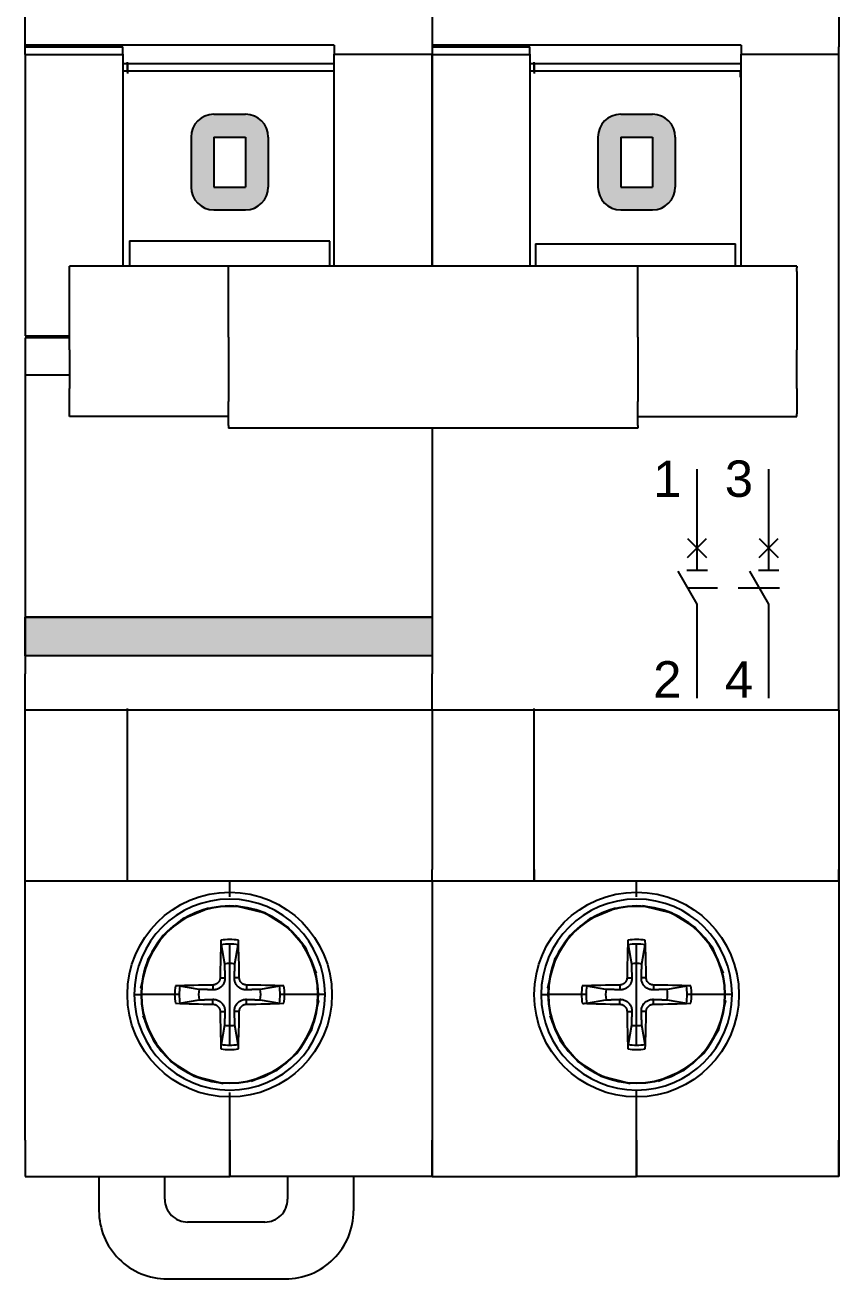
# Model space of a CAD drawing. Header units: inches. Extents: x 274.5 to 310.3, y 101.7 to 190.1.
# Drawn here: x 274.5 to 310.3, y 101.7 to 156.9 of the extents above; entities that cross this region are included whole.
import ezdxf

# ---------------------------------------------------------------- set-up
doc = ezdxf.new("R2010")
doc.units = ezdxf.units.IN
doc.header["$MEASUREMENT"] = 0
doc.styles.get("Standard").update_dxf_attribs({"font": 'arial.ttf'})

msp = doc.modelspace()

# ---------------------------------------------------------------- hatches: boundary and pattern name
h = msp.add_hatch(color=256)
h.paths.add_polyline_path([(285.202, 151.942, 0.414214), (284.202, 152.942), (282.802, 152.942, 0.414214), (281.802, 151.942), (281.802, 149.742, 0.414214), (282.802, 148.742), (284.202, 148.742, 0.414214), (285.202, 149.742)])
h.paths.add_polyline_path([(282.802, 151.942), (284.202, 151.942), (284.202, 149.742), (282.802, 149.742)], flags=16)
h = msp.add_hatch(color=256)
h.paths.add_polyline_path([(303.102, 151.942, 0.414214), (302.102, 152.942), (300.702, 152.942, 0.414214), (299.702, 151.942), (299.702, 149.742, 0.414214), (300.702, 148.742), (302.102, 148.742, 0.414214), (303.102, 149.742)])
h.paths.add_polyline_path([(300.702, 151.942), (302.102, 151.942), (302.102, 149.742), (300.702, 149.742)], flags=16)
msp.add_hatch(color=256).paths.add_polyline_path([(292.402, 130.838), (274.502, 130.838), (274.502, 129.138), (292.402, 129.138)])

# ---------------------------------------------------------------- linework, layer by layer
for p, q in [((274.502, 155.911), (274.502, 188.538)), ((292.402, 188.538), (292.402, 155.572)), ((310.302, 188.538), (310.302, 155.911)), ((288.102, 155.979), (274.502, 155.979)), ((274.502, 155.572), (274.502, 155.911)), ((274.502, 155.911), (278.802, 155.911)), ((274.502, 155.572), (274.502, 143.195)), ((274.502, 155.572), (278.802, 155.572)), ((278.802, 155.572), (278.802, 155.911)), ((278.802, 155.588), (278.802, 146.266)), ((288.102, 155.979), (288.102, 155.572)), ((288.102, 146.266), (288.102, 155.588)), ((292.402, 155.572), (288.102, 155.572)), ((306.002, 155.979), (292.402, 155.979)), ((292.402, 155.911), (296.702, 155.911)), ((292.402, 146.266), (292.402, 155.588)), ((292.402, 155.588), (292.402, 146.266)), ((292.402, 155.572), (296.702, 155.572)), ((296.702, 155.572), (296.702, 155.911)), ((296.702, 155.588), (296.702, 146.266)), ((306.002, 155.979), (306.002, 155.572)), ((306.002, 146.273), (306.002, 155.588)), ((310.302, 155.572), (306.002, 155.572)), ((310.302, 126.738), (310.302, 155.911)), ((310.302, 155.572), (310.302, 155.911)), ((288.102, 155.166), (278.802, 155.166)), ((279.002, 154.795), (279.002, 155.234)), ((279.002, 155.181), (279.002, 154.741)), ((306.002, 155.166), (296.702, 155.166)), ((296.902, 154.795), (296.902, 155.234)), ((296.902, 155.181), (296.902, 154.741)), ((288.052, 154.838), (278.802, 154.838)), ((305.952, 154.838), (296.702, 154.838)), ((305.952, 154.838), (305.952, 154.568)), ((282.802, 152.942), (284.202, 152.942)), ((300.702, 152.942), (302.102, 152.942)), ((281.802, 151.942), (281.802, 149.742)), ((282.802, 151.942), (282.802, 149.742)), ((282.802, 151.942), (284.202, 151.942)), ((284.202, 151.942), (284.202, 149.742)), ((285.202, 151.942), (285.202, 149.742)), ((299.702, 151.942), (299.702, 149.742)), ((300.702, 151.942), (302.102, 151.942)), ((300.702, 151.942), (300.702, 149.742)), ((302.102, 151.942), (302.102, 149.742)), ((303.102, 151.942), (303.102, 149.742)), ((282.802, 149.742), (284.202, 149.742)), ((300.702, 149.742), (302.102, 149.742)), ((282.802, 148.742), (284.202, 148.742)), ((300.702, 148.742), (302.102, 148.742)), ((279.102, 147.382), (287.902, 147.382)), ((279.102, 147.382), (279.102, 146.266)), ((287.902, 146.266), (287.902, 147.365)), ((308.452, 146.266), (276.452, 146.266)), ((274.502, 143.195), (276.452, 143.195)), ((274.502, 143.119), (274.502, 141.473)), ((276.452, 143.119), (274.502, 143.119)), ((276.452, 142.588), (276.452, 142.226)), ((276.452, 141.473), (274.502, 141.473)), ((274.502, 141.473), (274.502, 128.338)), ((274.502, 141.473), (274.502, 128.338)), ((292.402, 139.138), (292.402, 128.338)), ((292.402, 139.138), (292.402, 128.338)), ((292.402, 139.138), (292.402, 128.338)), ((304.063, 132.892), (304.063, 137.332)), ((307.213, 132.892), (307.213, 137.332)), ((303.645, 134.288), (304.482, 133.452)), ((303.645, 133.452), (304.482, 134.288)), ((306.795, 134.288), (307.632, 133.452)), ((306.795, 133.452), (307.632, 134.288)), ((304.063, 131.403), (303.226, 132.854)), ((303.613, 132.892), (304.513, 132.892)), ((307.213, 131.403), (306.376, 132.854)), ((306.763, 132.892), (307.663, 132.892)), ((304.966, 132.108), (303.657, 132.108)), ((307.691, 132.108), (305.866, 132.108)), ((304.063, 127.274), (304.063, 131.403)), ((307.213, 127.274), (307.213, 131.403)), ((292.402, 130.838), (274.502, 130.838)), ((274.502, 126.738), (274.502, 128.338)), ((274.502, 126.738), (274.502, 128.338)), ((292.402, 126.738), (292.402, 128.338)), ((292.402, 126.738), (292.402, 128.338)), ((292.402, 126.738), (292.402, 128.338)), ((274.502, 119.738), (274.502, 127.538)), ((279.002, 119.738), (279.002, 126.821)), ((296.902, 119.738), (296.902, 126.821)), ((292.402, 126.738), (274.502, 126.738)), ((292.402, 126.738), (292.402, 119.738)), ((310.302, 126.738), (292.402, 126.738)), ((310.302, 126.738), (310.302, 119.738)), ((274.502, 119.238), (274.502, 119.738)), ((274.502, 119.238), (274.502, 119.738)), ((274.502, 119.238), (274.502, 119.738)), ((279.002, 119.238), (279.002, 119.738)), ((292.402, 119.238), (292.402, 119.738)), ((296.902, 119.738), (296.902, 119.238)), ((296.902, 119.238), (296.902, 119.738)), ((310.302, 119.738), (310.302, 119.238)), ((310.302, 119.238), (310.302, 119.738)), ((274.502, 119.238), (279.002, 119.238)), ((274.502, 107.838), (274.502, 119.238)), ((279.002, 119.238), (292.402, 119.238)), ((283.502, 118.538), (283.502, 119.238)), ((292.402, 119.238), (292.402, 107.838)), ((292.402, 119.238), (296.902, 119.238)), ((296.902, 119.238), (310.302, 119.238)), ((301.402, 118.538), (301.402, 119.238)), ((310.302, 119.238), (310.302, 107.838)), ((283.126, 116.427), (283.27, 115.584)), ((283.502, 115.604), (283.502, 116.459)), ((283.734, 115.584), (283.878, 116.427)), ((301.026, 116.427), (301.17, 115.584)), ((301.402, 115.604), (301.402, 116.459)), ((301.634, 115.584), (301.778, 116.427)), ((283.502, 114.238), (283.502, 115.604)), ((301.402, 114.238), (301.402, 115.604)), ((283.08, 114.982), (283.294, 114.981)), ((283.924, 114.982), (283.71, 114.981)), ((300.98, 114.982), (301.194, 114.981)), ((301.824, 114.982), (301.61, 114.981)), ((279.302, 114.238), (279.602, 114.238)), ((281.082, 114.238), (279.622, 114.238)), ((281.281, 114.238), (281.082, 114.238)), ((282.155, 114.469), (281.313, 114.614)), ((282.758, 114.66), (282.759, 114.446)), ((283.502, 112.871), (283.502, 114.238)), ((284.246, 114.66), (284.245, 114.446)), ((285.691, 114.614), (284.848, 114.469)), ((285.922, 114.238), (285.723, 114.238)), ((287.381, 114.238), (285.922, 114.238)), ((287.702, 114.238), (287.402, 114.238)), ((297.202, 114.238), (297.502, 114.238)), ((298.982, 114.238), (297.522, 114.238)), ((299.181, 114.238), (298.982, 114.238)), ((300.055, 114.469), (299.213, 114.614)), ((300.658, 114.66), (300.659, 114.446)), ((301.402, 112.871), (301.402, 114.238)), ((302.146, 114.66), (302.145, 114.446)), ((303.591, 114.614), (302.748, 114.469)), ((303.822, 114.238), (303.623, 114.238)), ((305.281, 114.238), (303.822, 114.238)), ((305.602, 114.238), (305.302, 114.238)), ((281.313, 113.861), (282.155, 114.006)), ((282.758, 113.816), (282.759, 114.03)), ((284.246, 113.816), (284.245, 114.03)), ((284.848, 114.006), (285.691, 113.861)), ((299.213, 113.861), (300.055, 114.006)), ((300.658, 113.816), (300.659, 114.03)), ((302.146, 113.816), (302.145, 114.03)), ((302.748, 114.006), (303.591, 113.861)), ((283.08, 113.493), (283.294, 113.495)), ((283.924, 113.493), (283.71, 113.495)), ((300.98, 113.493), (301.194, 113.495)), ((301.824, 113.493), (301.61, 113.495)), ((283.27, 112.891), (283.126, 112.049)), ((283.502, 112.016), (283.502, 112.871)), ((283.878, 112.049), (283.734, 112.891)), ((301.17, 112.891), (301.026, 112.049)), ((301.402, 112.016), (301.402, 112.871)), ((301.778, 112.049), (301.634, 112.891)), ((283.502, 107.838), (283.502, 109.933)), ((301.402, 107.838), (301.402, 110.038)), ((274.502, 107.838), (274.502, 106.238)), ((274.502, 107.838), (274.502, 106.238)), ((283.502, 107.838), (283.502, 106.238)), ((283.502, 106.238), (283.502, 107.838)), ((292.402, 106.238), (292.402, 107.838)), ((292.402, 107.838), (292.402, 106.238)), ((301.402, 107.838), (301.402, 106.238)), ((301.402, 106.238), (301.402, 107.838)), ((310.302, 106.238), (310.302, 107.838)), ((310.302, 107.838), (310.302, 106.238)), ((274.502, 106.238), (283.502, 106.238)), ((277.752, 106.238), (277.752, 104.738)), ((280.652, 105.238), (280.652, 106.238)), ((292.402, 106.238), (283.502, 106.238)), ((286.052, 106.238), (286.052, 105.238)), ((288.952, 106.238), (288.952, 104.738)), ((292.402, 106.238), (301.402, 106.238)), ((310.302, 106.238), (301.402, 106.238)), ((285.052, 104.238), (281.652, 104.238)), ((280.752, 101.738), (285.952, 101.738))]:
    msp.add_line(p, q)
for p, q in [((296.952, 147.242), (305.752, 147.242)), ((296.952, 147.242), (296.952, 146.273)), ((305.752, 146.273), (305.752, 147.242)), ((276.452, 142.588), (276.452, 146.266)), ((283.452, 143.138), (283.452, 146.266)), ((296.702, 146.273), (306.002, 146.273)), ((301.452, 143.138), (301.452, 146.266)), ((308.452, 146.266), (308.452, 146.197)), ((308.452, 146.029), (308.452, 146.197)), ((308.452, 146.029), (308.452, 142.588)), ((283.452, 143.138), (283.452, 140.315)), ((301.452, 143.138), (301.452, 140.315)), ((276.452, 142.588), (276.452, 142.226)), ((276.452, 142.226), (276.452, 141.228)), ((308.452, 142.226), (308.452, 142.588)), ((308.452, 141.228), (308.452, 142.226)), ((276.452, 141.228), (276.452, 140.884)), ((308.452, 140.884), (308.452, 141.228)), ((276.452, 139.65), (276.452, 140.884)), ((308.452, 140.884), (308.452, 139.774)), ((283.452, 139.262), (283.452, 140.315)), ((301.452, 139.262), (301.452, 140.315)), ((283.452, 139.65), (276.452, 139.65)), ((301.452, 139.65), (308.452, 139.65)), ((308.452, 139.65), (308.452, 139.774)), ((283.452, 139.262), (283.452, 139.138)), ((301.452, 139.138), (283.452, 139.138)), ((301.452, 139.262), (301.452, 139.138))]:
    msp.add_line(p, q).dxf.unprotected_set("ltscale", 0)
msp.add_lwpolyline([(274.502, 130.838), (292.402, 130.838), (292.402, 129.138), (274.502, 129.138)], close=True)
for points in [[(282.577, 118.043), (282.297, 117.946), (281.438, 117.566), (281.21, 117.393), (280.56, 116.822), (280.347, 116.53), (279.912, 115.802), (279.793, 115.442), (279.597, 114.536), (279.912, 115.802), (280.56, 116.822), (281.438, 117.566), (282.577, 118.043)], [(285.044, 117.837), (286.072, 117.193), (285.794, 117.393), (285.044, 117.837), (284.707, 117.946), (283.772, 118.145), (285.044, 117.837)], [(300.476, 118.043), (300.197, 117.946), (299.338, 117.566), (299.11, 117.393), (298.46, 116.822), (298.247, 116.53), (297.812, 115.802), (297.693, 115.442), (297.497, 114.536), (297.812, 115.802), (298.46, 116.822), (299.338, 117.566), (300.476, 118.043)], [(302.944, 117.837), (303.972, 117.193), (303.694, 117.393), (302.944, 117.837), (302.607, 117.946), (301.672, 118.145), (302.944, 117.837)], [(286.657, 116.53), (286.072, 117.193), (286.821, 116.317), (286.657, 116.53)], [(304.557, 116.53), (303.972, 117.193), (304.72, 116.317), (304.557, 116.53)], [(287.303, 115.18), (287.211, 115.442), (286.821, 116.317), (287.303, 115.18)], [(305.203, 115.18), (305.111, 115.442), (304.72, 116.317), (305.203, 115.18)], [(283.27, 115.584), (283.272, 115.542), (283.273, 115.503), (283.275, 115.466), (283.276, 115.431), (283.277, 115.397), (283.279, 115.365), (283.28, 115.335), (283.281, 115.306), (283.282, 115.279), (283.283, 115.253), (283.284, 115.228), (283.285, 115.204), (283.286, 115.181), (283.287, 115.159), (283.288, 115.138), (283.288, 115.117), (283.289, 115.098), (283.29, 115.079), (283.291, 115.061), (283.291, 115.044), (283.292, 115.027), (283.293, 115.011), (283.293, 114.996), (283.294, 114.981)], [(283.71, 114.981), (283.71, 114.996), (283.711, 115.011), (283.712, 115.027), (283.712, 115.044), (283.713, 115.061), (283.714, 115.079), (283.714, 115.098), (283.715, 115.117), (283.716, 115.138), (283.717, 115.159), (283.718, 115.181), (283.719, 115.204), (283.72, 115.228), (283.72, 115.253), (283.722, 115.279), (283.723, 115.306), (283.724, 115.335), (283.725, 115.365), (283.726, 115.397), (283.728, 115.431), (283.729, 115.466), (283.73, 115.503), (283.732, 115.542), (283.734, 115.584)], [(301.17, 115.584), (301.172, 115.542), (301.173, 115.503), (301.175, 115.466), (301.176, 115.431), (301.177, 115.397), (301.179, 115.365), (301.18, 115.335), (301.181, 115.306), (301.182, 115.279), (301.183, 115.253), (301.184, 115.228), (301.185, 115.204), (301.186, 115.181), (301.187, 115.159), (301.188, 115.138), (301.188, 115.117), (301.189, 115.098), (301.19, 115.079), (301.191, 115.061), (301.191, 115.044), (301.192, 115.027), (301.193, 115.011), (301.193, 114.996), (301.194, 114.981)], [(301.61, 114.981), (301.61, 114.996), (301.611, 115.011), (301.612, 115.027), (301.612, 115.044), (301.613, 115.061), (301.614, 115.079), (301.614, 115.098), (301.615, 115.117), (301.616, 115.138), (301.617, 115.159), (301.618, 115.181), (301.619, 115.204), (301.62, 115.228), (301.62, 115.253), (301.622, 115.279), (301.623, 115.306), (301.624, 115.335), (301.625, 115.365), (301.626, 115.397), (301.628, 115.431), (301.629, 115.466), (301.63, 115.503), (301.632, 115.542), (301.634, 115.584)], [(283.08, 114.982), (283.079, 114.962), (283.077, 114.941), (283.073, 114.92), (283.068, 114.9), (283.062, 114.879), (283.054, 114.859), (283.045, 114.84), (283.035, 114.821), (283.024, 114.803), (283.011, 114.786), (282.998, 114.77), (282.984, 114.755), (282.969, 114.741), (282.953, 114.728), (282.936, 114.716), (282.918, 114.705), (282.9, 114.694), (282.88, 114.685), (282.86, 114.678), (282.84, 114.671), (282.819, 114.666), (282.799, 114.663), (282.778, 114.66), (282.758, 114.66)], [(283.294, 114.981), (283.294, 114.946), (283.292, 114.911), (283.288, 114.877), (283.281, 114.844), (283.273, 114.811), (283.262, 114.779), (283.249, 114.746), (283.233, 114.713), (283.214, 114.681), (283.193, 114.65), (283.17, 114.621), (283.145, 114.595), (283.118, 114.57), (283.089, 114.547), (283.058, 114.525), (283.026, 114.507), (282.993, 114.491), (282.96, 114.477), (282.928, 114.467), (282.896, 114.458), (282.862, 114.452), (282.828, 114.448), (282.793, 114.446), (282.759, 114.446)], [(284.245, 114.446), (284.21, 114.446), (284.176, 114.448), (284.141, 114.452), (284.108, 114.458), (284.076, 114.467), (284.043, 114.477), (284.01, 114.491), (283.977, 114.507), (283.945, 114.525), (283.914, 114.547), (283.885, 114.57), (283.859, 114.595), (283.834, 114.621), (283.811, 114.65), (283.79, 114.681), (283.771, 114.713), (283.755, 114.746), (283.741, 114.779), (283.731, 114.811), (283.722, 114.844), (283.716, 114.877), (283.712, 114.911), (283.71, 114.946), (283.71, 114.981)], [(284.246, 114.66), (284.226, 114.66), (284.205, 114.663), (284.185, 114.666), (284.164, 114.671), (284.144, 114.678), (284.124, 114.685), (284.104, 114.694), (284.085, 114.704), (284.067, 114.716), (284.05, 114.728), (284.034, 114.741), (284.019, 114.755), (284.006, 114.77), (283.992, 114.786), (283.98, 114.803), (283.969, 114.821), (283.958, 114.84), (283.949, 114.859), (283.942, 114.879), (283.935, 114.9), (283.931, 114.92), (283.927, 114.941), (283.925, 114.962), (283.924, 114.982)], [(300.98, 114.982), (300.979, 114.962), (300.977, 114.941), (300.973, 114.92), (300.968, 114.9), (300.962, 114.879), (300.954, 114.859), (300.945, 114.84), (300.935, 114.821), (300.924, 114.803), (300.911, 114.786), (300.898, 114.77), (300.884, 114.755), (300.869, 114.741), (300.853, 114.728), (300.836, 114.716), (300.818, 114.705), (300.8, 114.694), (300.78, 114.685), (300.76, 114.678), (300.74, 114.671), (300.719, 114.666), (300.699, 114.663), (300.678, 114.66), (300.658, 114.66)], [(301.194, 114.981), (301.194, 114.946), (301.192, 114.911), (301.188, 114.877), (301.181, 114.844), (301.173, 114.811), (301.162, 114.779), (301.149, 114.746), (301.133, 114.713), (301.114, 114.681), (301.093, 114.65), (301.07, 114.621), (301.045, 114.595), (301.018, 114.57), (300.989, 114.547), (300.958, 114.525), (300.926, 114.507), (300.893, 114.491), (300.86, 114.477), (300.828, 114.467), (300.796, 114.458), (300.762, 114.452), (300.728, 114.448), (300.693, 114.446), (300.659, 114.446)], [(302.145, 114.446), (302.11, 114.446), (302.076, 114.448), (302.041, 114.452), (302.008, 114.458), (301.976, 114.467), (301.943, 114.477), (301.91, 114.491), (301.877, 114.507), (301.845, 114.525), (301.814, 114.547), (301.785, 114.57), (301.759, 114.595), (301.734, 114.621), (301.711, 114.65), (301.69, 114.681), (301.671, 114.713), (301.655, 114.746), (301.641, 114.779), (301.631, 114.811), (301.622, 114.844), (301.616, 114.877), (301.612, 114.911), (301.61, 114.946), (301.61, 114.981)], [(302.146, 114.66), (302.126, 114.66), (302.105, 114.663), (302.085, 114.666), (302.064, 114.671), (302.044, 114.678), (302.024, 114.685), (302.004, 114.694), (301.985, 114.704), (301.967, 114.716), (301.95, 114.728), (301.934, 114.741), (301.919, 114.755), (301.906, 114.77), (301.892, 114.786), (301.88, 114.803), (301.869, 114.821), (301.858, 114.84), (301.849, 114.859), (301.842, 114.879), (301.835, 114.9), (301.831, 114.92), (301.827, 114.941), (301.825, 114.962), (301.824, 114.982)], [(282.759, 114.446), (282.744, 114.446), (282.728, 114.447), (282.712, 114.448), (282.696, 114.448), (282.678, 114.449), (282.66, 114.45), (282.641, 114.45), (282.622, 114.451), (282.602, 114.452), (282.581, 114.453), (282.559, 114.454), (282.536, 114.454), (282.512, 114.455), (282.487, 114.456), (282.461, 114.457), (282.433, 114.458), (282.404, 114.46), (282.374, 114.461), (282.342, 114.462), (282.309, 114.463), (282.274, 114.465), (282.236, 114.466), (282.197, 114.468), (282.155, 114.469)], [(284.848, 114.469), (284.807, 114.468), (284.767, 114.466), (284.73, 114.465), (284.695, 114.463), (284.661, 114.462), (284.63, 114.461), (284.599, 114.46), (284.571, 114.458), (284.543, 114.457), (284.517, 114.456), (284.492, 114.455), (284.468, 114.454), (284.445, 114.454), (284.423, 114.453), (284.402, 114.452), (284.382, 114.451), (284.362, 114.45), (284.343, 114.45), (284.325, 114.449), (284.308, 114.448), (284.291, 114.448), (284.275, 114.447), (284.26, 114.446), (284.245, 114.446)], [(285.891, 114.62), (285.882, 114.62), (285.872, 114.621), (285.862, 114.621), (285.852, 114.621), (285.842, 114.621), (285.833, 114.621), (285.823, 114.621), (285.813, 114.621), (285.803, 114.621), (285.794, 114.621), (285.784, 114.621), (285.775, 114.62), (285.767, 114.62), (285.758, 114.62), (285.749, 114.619), (285.741, 114.619), (285.733, 114.618), (285.726, 114.618), (285.719, 114.617), (285.713, 114.617), (285.707, 114.616), (285.701, 114.615), (285.696, 114.615), (285.691, 114.614)], [(300.659, 114.446), (300.644, 114.446), (300.628, 114.447), (300.612, 114.448), (300.596, 114.448), (300.578, 114.449), (300.56, 114.45), (300.541, 114.45), (300.522, 114.451), (300.502, 114.452), (300.481, 114.453), (300.459, 114.454), (300.436, 114.454), (300.412, 114.455), (300.387, 114.456), (300.361, 114.457), (300.333, 114.458), (300.304, 114.46), (300.274, 114.461), (300.242, 114.462), (300.209, 114.463), (300.174, 114.465), (300.136, 114.466), (300.097, 114.468), (300.055, 114.469)], [(302.748, 114.469), (302.707, 114.468), (302.667, 114.466), (302.63, 114.465), (302.595, 114.463), (302.561, 114.462), (302.53, 114.461), (302.499, 114.46), (302.471, 114.458), (302.443, 114.457), (302.417, 114.456), (302.392, 114.455), (302.368, 114.454), (302.345, 114.454), (302.323, 114.453), (302.302, 114.452), (302.282, 114.451), (302.262, 114.45), (302.243, 114.45), (302.225, 114.449), (302.208, 114.448), (302.191, 114.448), (302.175, 114.447), (302.16, 114.446), (302.145, 114.446)], [(303.791, 114.62), (303.782, 114.62), (303.772, 114.621), (303.762, 114.621), (303.752, 114.621), (303.742, 114.621), (303.733, 114.621), (303.723, 114.621), (303.713, 114.621), (303.703, 114.621), (303.694, 114.621), (303.684, 114.621), (303.675, 114.62), (303.667, 114.62), (303.658, 114.62), (303.649, 114.619), (303.641, 114.619), (303.633, 114.618), (303.626, 114.618), (303.619, 114.617), (303.613, 114.617), (303.607, 114.616), (303.601, 114.615), (303.596, 114.615), (303.591, 114.614)], [(282.155, 114.006), (282.197, 114.008), (282.236, 114.009), (282.274, 114.011), (282.309, 114.012), (282.342, 114.013), (282.374, 114.015), (282.404, 114.016), (282.433, 114.017), (282.461, 114.018), (282.487, 114.019), (282.512, 114.02), (282.536, 114.021), (282.559, 114.022), (282.581, 114.023), (282.602, 114.024), (282.622, 114.024), (282.641, 114.025), (282.66, 114.026), (282.678, 114.026), (282.696, 114.027), (282.712, 114.028), (282.728, 114.028), (282.744, 114.029), (282.759, 114.03)], [(282.758, 113.816), (282.778, 113.815), (282.798, 113.813), (282.819, 113.809), (282.84, 113.804), (282.86, 113.798), (282.88, 113.79), (282.899, 113.781), (282.918, 113.771), (282.936, 113.76), (282.953, 113.747), (282.969, 113.734), (282.984, 113.72), (282.998, 113.705), (283.011, 113.689), (283.024, 113.672), (283.035, 113.654), (283.045, 113.636), (283.054, 113.616), (283.062, 113.596), (283.068, 113.576), (283.073, 113.555), (283.077, 113.534), (283.079, 113.514), (283.08, 113.493)], [(282.759, 114.03), (282.793, 114.03), (282.828, 114.028), (282.862, 114.023), (282.896, 114.017), (282.928, 114.009), (282.96, 113.998), (282.993, 113.985), (283.026, 113.969), (283.058, 113.95), (283.089, 113.929), (283.118, 113.905), (283.145, 113.881), (283.17, 113.854), (283.193, 113.825), (283.214, 113.794), (283.233, 113.762), (283.249, 113.729), (283.262, 113.696), (283.273, 113.664), (283.281, 113.632), (283.288, 113.598), (283.292, 113.564), (283.294, 113.529), (283.294, 113.495)], [(283.71, 113.495), (283.71, 113.529), (283.712, 113.564), (283.716, 113.598), (283.722, 113.632), (283.731, 113.664), (283.741, 113.696), (283.755, 113.729), (283.771, 113.762), (283.79, 113.794), (283.811, 113.825), (283.834, 113.854), (283.859, 113.881), (283.885, 113.905), (283.914, 113.929), (283.945, 113.95), (283.977, 113.969), (284.01, 113.985), (284.043, 113.998), (284.076, 114.009), (284.108, 114.017), (284.141, 114.023), (284.176, 114.028), (284.21, 114.03), (284.245, 114.03)], [(283.924, 113.493), (283.925, 113.514), (283.927, 113.534), (283.93, 113.555), (283.935, 113.576), (283.942, 113.596), (283.949, 113.616), (283.958, 113.635), (283.969, 113.654), (283.98, 113.672), (283.992, 113.689), (284.006, 113.705), (284.019, 113.72), (284.034, 113.734), (284.05, 113.747), (284.067, 113.759), (284.085, 113.771), (284.104, 113.781), (284.123, 113.79), (284.143, 113.798), (284.164, 113.804), (284.184, 113.809), (284.205, 113.813), (284.226, 113.815), (284.246, 113.816)], [(284.245, 114.03), (284.26, 114.029), (284.275, 114.028), (284.291, 114.028), (284.308, 114.027), (284.325, 114.026), (284.343, 114.026), (284.362, 114.025), (284.382, 114.024), (284.402, 114.024), (284.423, 114.023), (284.445, 114.022), (284.468, 114.021), (284.492, 114.02), (284.517, 114.019), (284.543, 114.018), (284.571, 114.017), (284.599, 114.016), (284.63, 114.015), (284.661, 114.013), (284.695, 114.012), (284.73, 114.011), (284.767, 114.009), (284.807, 114.008), (284.848, 114.006)], [(284.445, 110.436), (284.707, 110.528), (285.582, 110.919), (285.794, 111.082), (286.458, 111.667), (286.657, 111.945), (287.102, 112.695), (287.211, 113.032), (287.409, 113.967), (287.102, 112.695), (286.458, 111.667), (285.582, 110.919), (284.445, 110.436)], [(299.012, 113.855), (299.022, 113.855), (299.032, 113.855), (299.042, 113.855), (299.052, 113.854), (299.061, 113.854), (299.071, 113.854), (299.08, 113.854), (299.09, 113.854), (299.1, 113.854), (299.11, 113.855), (299.119, 113.855), (299.128, 113.855), (299.137, 113.855), (299.146, 113.856), (299.154, 113.856), (299.162, 113.856), (299.17, 113.857), (299.178, 113.857), (299.184, 113.858), (299.191, 113.859), (299.197, 113.859), (299.203, 113.86), (299.208, 113.861), (299.213, 113.861)], [(300.055, 114.006), (300.097, 114.008), (300.136, 114.009), (300.174, 114.011), (300.209, 114.012), (300.242, 114.013), (300.274, 114.015), (300.304, 114.016), (300.333, 114.017), (300.361, 114.018), (300.387, 114.019), (300.412, 114.02), (300.436, 114.021), (300.459, 114.022), (300.481, 114.023), (300.502, 114.024), (300.522, 114.024), (300.541, 114.025), (300.56, 114.026), (300.578, 114.026), (300.596, 114.027), (300.612, 114.028), (300.628, 114.028), (300.644, 114.029), (300.659, 114.03)], [(300.658, 113.816), (300.678, 113.815), (300.698, 113.813), (300.719, 113.809), (300.74, 113.804), (300.76, 113.798), (300.78, 113.79), (300.799, 113.781), (300.818, 113.771), (300.836, 113.76), (300.853, 113.747), (300.869, 113.734), (300.884, 113.72), (300.898, 113.705), (300.911, 113.689), (300.924, 113.672), (300.935, 113.654), (300.945, 113.636), (300.954, 113.616), (300.962, 113.596), (300.968, 113.576), (300.973, 113.555), (300.977, 113.534), (300.979, 113.514), (300.98, 113.493)], [(300.659, 114.03), (300.693, 114.03), (300.728, 114.028), (300.762, 114.023), (300.796, 114.017), (300.828, 114.009), (300.86, 113.998), (300.893, 113.985), (300.926, 113.969), (300.958, 113.95), (300.989, 113.929), (301.018, 113.905), (301.045, 113.881), (301.07, 113.854), (301.093, 113.825), (301.114, 113.794), (301.133, 113.762), (301.149, 113.729), (301.162, 113.696), (301.173, 113.664), (301.181, 113.632), (301.188, 113.598), (301.192, 113.564), (301.194, 113.529), (301.194, 113.495)], [(301.61, 113.495), (301.61, 113.529), (301.612, 113.564), (301.616, 113.598), (301.622, 113.632), (301.631, 113.664), (301.641, 113.696), (301.655, 113.729), (301.671, 113.762), (301.69, 113.794), (301.711, 113.825), (301.734, 113.854), (301.759, 113.881), (301.785, 113.905), (301.814, 113.929), (301.845, 113.95), (301.877, 113.969), (301.91, 113.985), (301.943, 113.998), (301.976, 114.009), (302.008, 114.017), (302.041, 114.023), (302.076, 114.028), (302.11, 114.03), (302.145, 114.03)], [(301.824, 113.493), (301.825, 113.514), (301.827, 113.534), (301.83, 113.555), (301.835, 113.576), (301.842, 113.596), (301.849, 113.616), (301.858, 113.635), (301.869, 113.654), (301.88, 113.672), (301.892, 113.689), (301.906, 113.705), (301.919, 113.72), (301.934, 113.734), (301.95, 113.747), (301.967, 113.759), (301.985, 113.771), (302.004, 113.781), (302.023, 113.79), (302.043, 113.798), (302.064, 113.804), (302.084, 113.809), (302.105, 113.813), (302.126, 113.815), (302.146, 113.816)], [(302.145, 114.03), (302.16, 114.029), (302.175, 114.028), (302.191, 114.028), (302.208, 114.027), (302.225, 114.026), (302.243, 114.026), (302.262, 114.025), (302.282, 114.024), (302.302, 114.024), (302.323, 114.023), (302.345, 114.022), (302.368, 114.021), (302.392, 114.02), (302.417, 114.019), (302.443, 114.018), (302.471, 114.017), (302.499, 114.016), (302.53, 114.015), (302.561, 114.013), (302.595, 114.012), (302.63, 114.011), (302.667, 114.009), (302.707, 114.008), (302.748, 114.006)], [(302.345, 110.436), (302.607, 110.528), (303.482, 110.919), (303.694, 111.082), (304.357, 111.667), (304.557, 111.945), (305.002, 112.695), (305.111, 113.032), (305.309, 113.967), (305.002, 112.695), (304.357, 111.667), (303.482, 110.919), (302.345, 110.436)], [(279.697, 113.311), (279.793, 113.032), (280.174, 112.174), (279.697, 113.311)], [(283.294, 113.495), (283.293, 113.48), (283.293, 113.464), (283.292, 113.448), (283.291, 113.431), (283.291, 113.414), (283.29, 113.396), (283.289, 113.377), (283.288, 113.358), (283.288, 113.338), (283.287, 113.317), (283.286, 113.295), (283.285, 113.272), (283.284, 113.248), (283.283, 113.223), (283.282, 113.196), (283.281, 113.169), (283.28, 113.14), (283.279, 113.11), (283.277, 113.078), (283.276, 113.045), (283.275, 113.009), (283.273, 112.972), (283.272, 112.933), (283.27, 112.891)], [(283.734, 112.891), (283.732, 112.933), (283.73, 112.972), (283.729, 113.009), (283.728, 113.045), (283.726, 113.078), (283.725, 113.11), (283.724, 113.14), (283.723, 113.169), (283.722, 113.196), (283.72, 113.223), (283.72, 113.248), (283.719, 113.272), (283.718, 113.295), (283.717, 113.317), (283.716, 113.338), (283.715, 113.358), (283.714, 113.377), (283.714, 113.396), (283.713, 113.414), (283.712, 113.431), (283.712, 113.448), (283.711, 113.464), (283.71, 113.48), (283.71, 113.495)], [(297.597, 113.311), (297.693, 113.032), (298.074, 112.174), (297.597, 113.311)], [(301.194, 113.495), (301.193, 113.48), (301.193, 113.464), (301.192, 113.448), (301.191, 113.431), (301.191, 113.414), (301.19, 113.396), (301.189, 113.377), (301.188, 113.358), (301.188, 113.338), (301.187, 113.317), (301.186, 113.295), (301.185, 113.272), (301.184, 113.248), (301.183, 113.223), (301.182, 113.196), (301.181, 113.169), (301.18, 113.14), (301.179, 113.11), (301.177, 113.078), (301.176, 113.045), (301.175, 113.009), (301.173, 112.972), (301.172, 112.933), (301.17, 112.891)], [(301.634, 112.891), (301.632, 112.933), (301.63, 112.972), (301.629, 113.009), (301.628, 113.045), (301.626, 113.078), (301.625, 113.11), (301.624, 113.14), (301.623, 113.169), (301.622, 113.196), (301.62, 113.223), (301.62, 113.248), (301.619, 113.272), (301.618, 113.295), (301.617, 113.317), (301.616, 113.338), (301.615, 113.358), (301.614, 113.377), (301.614, 113.396), (301.613, 113.414), (301.612, 113.431), (301.612, 113.448), (301.611, 113.464), (301.61, 113.48), (301.61, 113.495)], [(280.347, 111.945), (280.917, 111.295), (280.174, 112.174), (280.347, 111.945)], [(298.247, 111.945), (298.817, 111.295), (298.074, 112.174), (298.247, 111.945)], [(281.938, 110.647), (280.917, 111.295), (281.21, 111.082), (281.938, 110.647), (282.297, 110.528), (283.204, 110.332), (281.938, 110.647)], [(299.837, 110.647), (298.817, 111.295), (299.11, 111.082), (299.837, 110.647), (300.197, 110.528), (301.104, 110.332), (299.837, 110.647)]]:
    msp.add_lwpolyline(points)
for centre in [(283.502, 114.238), (301.402, 114.238)]:
    msp.add_circle(centre, 4.5)
for centre, radius, start, end in [((282.802, 151.942), 1, 90, 180), ((284.202, 151.942), 1, 0, 90), ((300.702, 151.942), 1, 90, 180), ((302.102, 151.942), 1, 0, 90), ((282.802, 149.742), 1, 180, 270), ((284.202, 149.742), 1, 270, 0), ((300.702, 149.742), 1, 180, 270), ((302.102, 149.742), 1, 270, 0), ((283.502, 114.238), 4.2, 90, 180), ((283.502, 114.238), 3.9, 90, 180), ((283.502, 114.238), 3.88, 0, 180), ((283.502, 114.238), 4.2, 0, 90), ((283.502, 114.238), 3.9, 0, 90), ((301.402, 114.238), 4.2, 90, 180), ((301.402, 114.238), 3.9, 90, 180), ((301.402, 114.238), 3.88, 0, 180), ((301.402, 114.238), 4.2, 0, 90), ((301.402, 114.238), 3.9, 0, 90), ((283.502, 114.238), 2.419, 80.9059, 99.094), ((283.502, 114.235), 2.224, 90.0031, 99.7446), ((283.502, 114.235), 2.224, 80.2554, 89.9969), ((301.402, 114.238), 2.419, 80.9059, 99.094), ((301.402, 114.235), 2.224, 90.0031, 99.7446), ((301.402, 114.235), 2.224, 80.2554, 89.9969), ((283.502, 114.238), 1.366, 90, 99.7666), ((283.502, 114.238), 1.366, 80.2334, 90), ((301.402, 114.238), 1.366, 90, 99.7666), ((301.402, 114.238), 1.366, 80.2334, 90), ((283.502, 114.238), 4.2, 180, 270), ((283.502, 114.238), 3.9, 180, 270), ((283.502, 114.238), 3.88, 180, 270), ((283.5, 114.238), 2.418, 170.9045, 180.0014), ((283.5, 114.238), 2.418, 179.9986, 189.0954), ((283.505, 114.238), 2.224, 170.2554, 179.9969), ((283.505, 114.238), 2.224, 180.0031, 189.7446), ((283.502, 114.238), 1.366, 170.2334, 189.7666), ((283.502, 114.238), 3.9, 270, 0), ((283.502, 114.238), 4.2, 270, 0), ((283.502, 114.238), 3.88, 270, 0), ((283.502, 114.238), 1.366, 350.2334, 9.7666), ((283.499, 114.238), 2.224, 0.0031, 9.7446), ((283.499, 114.238), 2.224, 350.2554, 359.9969), ((283.503, 114.238), 2.418, 359.9986, 9.0954), ((283.503, 114.238), 2.418, 350.9045, 0.0014), ((301.402, 114.238), 4.2, 180, 270), ((301.402, 114.238), 3.9, 180, 270), ((301.402, 114.238), 3.88, 180, 270), ((301.4, 114.238), 2.418, 170.9045, 180.0014), ((301.4, 114.238), 2.418, 179.9986, 189.0954), ((301.405, 114.238), 2.224, 170.2554, 179.9969), ((301.405, 114.238), 2.224, 180.0031, 189.7446), ((301.402, 114.238), 1.366, 170.2334, 189.7666), ((301.402, 114.238), 3.9, 270, 0), ((301.402, 114.238), 4.2, 270, 0), ((301.402, 114.238), 3.88, 270, 0), ((301.402, 114.238), 1.366, 350.2334, 9.7666), ((301.399, 114.238), 2.224, 0.0031, 9.7446), ((301.399, 114.238), 2.224, 350.2554, 359.9969), ((301.403, 114.238), 2.418, 359.9986, 9.0954), ((301.403, 114.238), 2.418, 350.9045, 0.0014), ((283.502, 114.238), 1.366, 260.2334, 270), ((283.502, 114.238), 1.366, 270, 279.7666), ((301.402, 114.238), 1.366, 260.2334, 270), ((301.402, 114.238), 1.366, 270, 279.7666), ((283.502, 114.241), 2.224, 260.2554, 269.9969), ((283.502, 114.241), 2.224, 270.0031, 279.7446), ((301.402, 114.241), 2.224, 260.2554, 269.9969), ((301.402, 114.241), 2.224, 270.0031, 279.7446), ((283.502, 114.237), 2.419, 260.9059, 279.094), ((301.402, 114.237), 2.419, 260.9059, 279.094), ((281.652, 105.238), 1, 180, 225), ((285.052, 105.238), 1, 315, 0), ((280.752, 104.738), 3, 180, 225), ((281.652, 105.238), 1, 225, 270), ((285.052, 105.238), 1, 270, 315), ((285.952, 104.738), 3, 315, 0), ((280.752, 104.738), 3, 225, 270), ((285.952, 104.738), 3, 270, 315)]:
    msp.add_arc(centre, radius, start, end)
for centre, major_axis, start_param, end_param in [((283.769, 114.236), (-0.052, -7.993), 4.409166, 4.619534), ((283.235, 114.236), (-0.052, 7.993), 4.805244, 5.015612), ((301.669, 114.236), (-0.052, -7.993), 4.409166, 4.619534), ((301.135, 114.236), (-0.052, 7.993), 4.805244, 5.015612), ((283.503, 113.971), (-7.993, -0.052), 4.805244, 5.015612), ((283.5, 113.971), (-7.993, 0.052), 4.409166, 4.619534), ((301.403, 113.971), (-7.993, -0.052), 4.805244, 5.015612), ((301.4, 113.971), (-7.993, 0.052), 4.409166, 4.619534), ((283.503, 114.505), (7.993, -0.052), 4.409166, 4.619534), ((283.5, 114.505), (7.993, 0.052), 4.805244, 5.015612), ((301.403, 114.505), (7.993, -0.052), 4.409166, 4.619534), ((301.4, 114.505), (7.993, 0.052), 4.805244, 5.015612), ((283.769, 114.239), (0.052, -7.993), 4.805244, 5.015612), ((283.235, 114.239), (0.052, 7.993), 4.409166, 4.619534), ((301.669, 114.239), (0.052, -7.993), 4.805244, 5.015612), ((301.135, 114.239), (0.052, 7.993), 4.409166, 4.619534)]:
    msp.add_ellipse(centre, major_axis=major_axis, ratio=0.087156, start_param=start_param, end_param=end_param)

# ---------------------------------------------------------------- texts
at = {"char_height": 1.6, "width": 1.8, "attachment_point": 5}
for s, insert in [('1', (302.753, 136.911)), ('3', (305.903, 136.911)), ('2', (302.753, 128.096)), ('4', (305.903, 128.096))]:
    msp.add_mtext(s, dxfattribs=dict(at, insert=insert))

doc.saveas('drawing.dxf')
